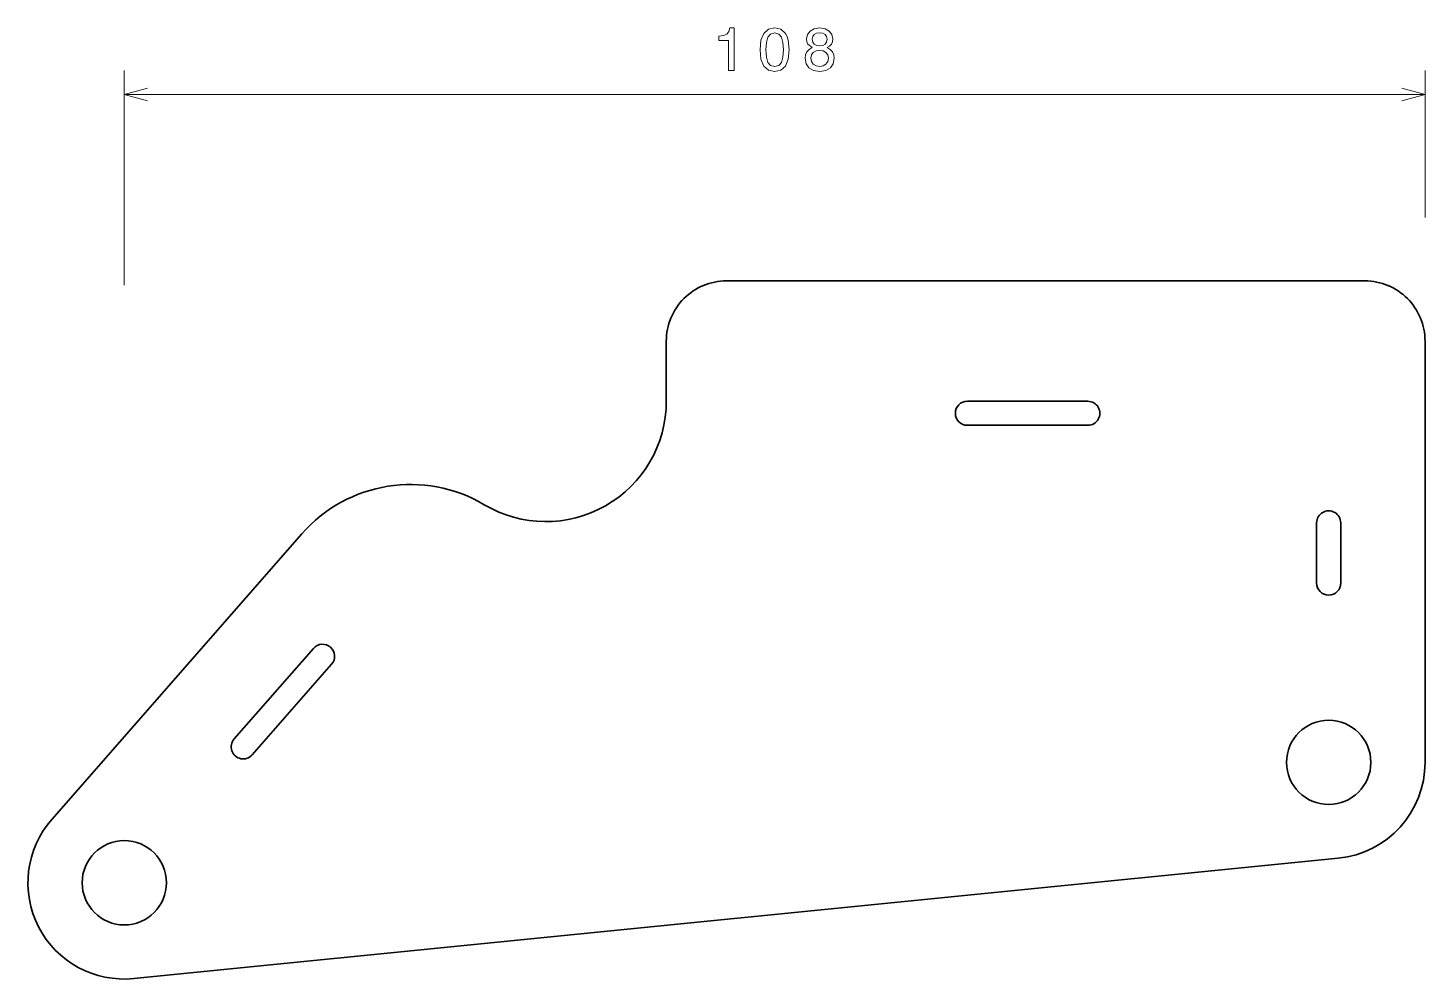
# Model space of a CAD drawing. Extents: x 68 to 184, y 109 to 188.
import ezdxf

# ---------------------------------------------------------------- set-up
doc = ezdxf.new("R2010")
doc.units = 0

msp = doc.modelspace()

# ---------------------------------------------------------------- linework, layer by layer
at = {"color": 7, "lineweight": 13, "ltscale": 0.445849}
msp.add_line((75.692703, 166.193542), (75.692703, 184.027496), dxfattribs=at)
at = {"color": 7, "lineweight": 13, "ltscale": 0.305519}
msp.add_line((183.692703, 171.806747), (183.692703, 184.027496), dxfattribs=at)
at = {"color": 7, "lineweight": 13}
msp.add_line((75.692703, 182.027496), (183.692703, 182.027496), dxfattribs=at)
at = {"color": 7, "lineweight": 35}
for p, q in [((125.692703, 166.54039), (178.692703, 166.54039)), ((183.692703, 161.54039), (183.692703, 126.54039)), ((69.672089, 121.808426), (90.42646, 145.52771)), ((176.488739, 118.580093), (76.488731, 108.580093))]:
    msp.add_line(p, q, dxfattribs=at)
at = {"color": 7, "lineweight": 35, "ltscale": 0.125}
for p, q in [((120.692703, 156.54039), (120.692703, 161.54039)), ((174.692703, 141.439362), (174.692703, 146.439362)), ((176.692703, 146.439362), (176.692703, 141.439362))]:
    msp.add_line(p, q, dxfattribs=at)
at = {"color": 7, "lineweight": 35, "ltscale": 0.25}
for p, q in [((145.692703, 156.54039), (155.692703, 156.54039)), ((155.692703, 154.54039), (145.692703, 154.54039)), ((84.817696, 128.487549), (91.40274, 136.013306)), ((92.907898, 134.696304), (86.322845, 127.170532))]:
    msp.add_line(p, q, dxfattribs=at)
at = {"color": 7, "lineweight": 13}
for points in [[(125.865906, 184.027496), (126.324829, 184.027496), (126.324829, 187.552704), (125.981895, 187.552704), (125.891113, 187.245087), (125.709564, 187.0383), (125.432182, 186.917267), (125.048897, 186.876923), (125.048897, 186.51886), (125.865906, 186.51886)], [(128.47728, 185.737152), (128.552933, 184.945374), (128.789963, 184.380524), (129.168213, 184.037582), (129.692703, 183.926636), (130.212158, 184.037582), (130.590393, 184.380524), (130.822388, 184.945374), (130.903076, 185.737152), (130.822388, 186.523895), (130.726563, 186.836578), (130.590393, 187.093781), (130.212158, 187.436722), (129.692703, 187.552704), (129.168213, 187.436722), (128.789963, 187.088745), (128.552933, 186.523895)], [(128.961426, 185.737152), (129.001785, 186.347382), (129.127869, 186.786133), (129.354797, 187.04335), (129.692703, 187.134125), (130.025558, 187.04335), (130.252502, 186.786133), (130.378586, 186.347382), (130.41893, 185.737152), (130.378586, 185.121887), (130.252502, 184.683105), (130.025558, 184.425903), (129.692703, 184.340179), (129.354797, 184.425903), (129.127869, 184.683105), (129.001785, 185.121887)], [(132.80336, 185.913666), (132.546158, 185.772461), (132.369644, 185.575775), (132.258698, 185.328644), (132.223389, 185.031097), (132.304077, 184.582245), (132.536072, 184.234268), (132.914307, 184.01236), (133.428726, 183.926636), (133.938095, 184.01236), (134.31633, 184.234268), (134.548325, 184.582245), (134.634064, 185.031097), (134.593719, 185.328644), (134.487808, 185.575775), (134.306244, 185.772461), (134.054077, 185.913666), (134.255814, 186.034698), (134.397034, 186.201126), (134.482758, 186.402863), (134.513016, 186.649963), (134.432327, 187.008041), (134.22052, 187.295502), (133.877563, 187.482117), (133.428726, 187.552704), (132.974838, 187.482117), (132.631897, 187.295502), (132.415039, 187.008041), (132.339386, 186.649963), (132.364609, 186.402863), (132.450348, 186.201126)], [(132.818497, 186.609619), (132.858841, 186.831528), (132.979874, 187.002991), (133.171524, 187.108917), (133.428726, 187.149261), (133.680878, 187.108917), (133.872528, 187.002991), (133.993561, 186.831528), (134.038956, 186.609619), (133.993561, 186.38269), (133.872528, 186.206177), (133.680878, 186.090179), (133.428726, 186.054871), (133.171524, 186.095215), (132.979874, 186.206177), (132.858841, 186.38269)], [(132.70755, 185.041183), (132.75293, 185.308472), (132.899185, 185.510208), (133.126129, 185.641327), (133.428726, 185.686722), (133.726273, 185.641327), (133.953217, 185.510208), (134.099472, 185.308472), (134.149902, 185.041183), (134.099472, 184.753723), (133.953217, 184.536865), (133.726273, 184.39566), (133.428726, 184.350266), (133.126129, 184.39566), (132.899185, 184.536865), (132.75293, 184.753723)]]:
    msp.add_lwpolyline(points, close=True, dxfattribs=at)
for points in [[(77.624557, 182.545135), (75.692703, 182.027496), (77.624557, 181.509857)], [(181.760849, 181.509857), (183.692703, 182.027496), (181.760849, 182.545135)]]:
    msp.add_lwpolyline(points, dxfattribs=at)
at = {"color": 7, "lineweight": 35}
for centre in [(175.692703, 126.54039), (75.692703, 116.54039)]:
    msp.add_circle(centre, 3.5, dxfattribs=at)
for centre, radius, start, end in [((125.692657, 161.540436), 4.999955, 89.999483, 180.000514), ((178.692749, 161.540436), 4.999955, 359.999481, 90.000522), ((110.692703, 156.54039), 10, 239.289753, 360), ((145.692703, 155.54039), 1, 90.000003, 269.999997), ((155.692703, 155.54039), 1, 269.999997, 90.000003), ((99.457375, 137.625641), 12, 59.289758, 138.814074), ((175.692703, 146.439362), 1, 0, 180.000005), ((175.692703, 141.439362), 1, 180.000005, 360), ((92.155319, 135.354813), 1, 318.814075, 138.814074), ((85.570274, 127.829041), 1, 138.814074, 318.814075), ((175.692703, 126.54039), 8, 275.710596, 360), ((75.692703, 116.54039), 8, 138.814074, 275.710596)]:
    msp.add_arc(centre, radius, start, end, dxfattribs=at)

doc.saveas('drawing.dxf')
